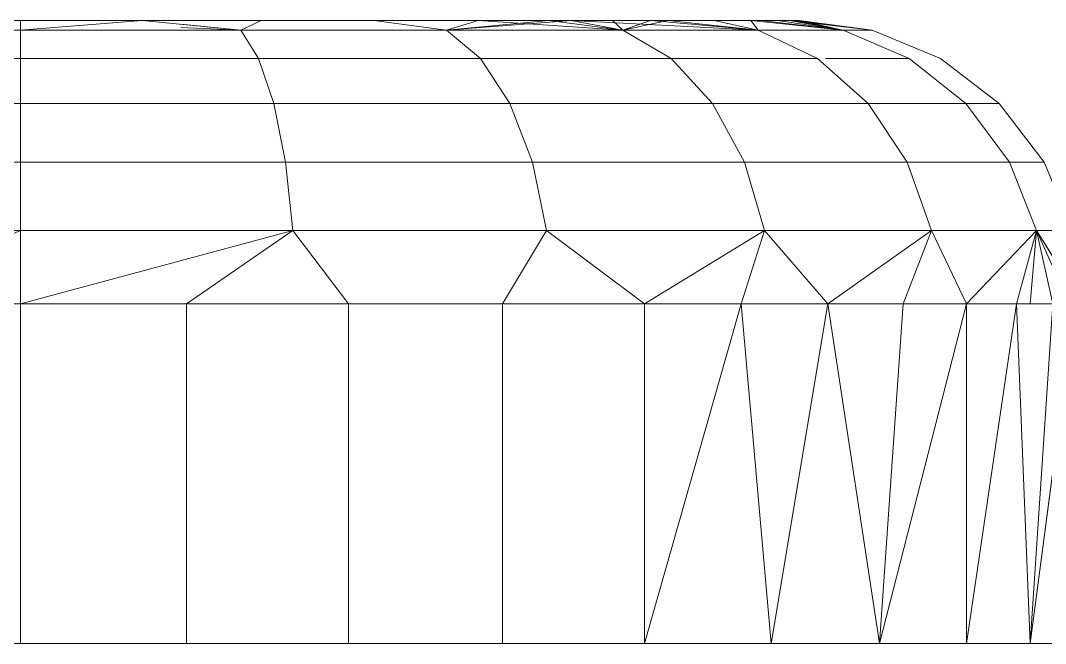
# Model space of a CAD drawing. Header units: centimetres. Extents: x -13467 to 3766, y -437 to 1921.
# Drawn here: x -8036.374 to -8032.754, y 94.029 to 96.229 of the extents above; entities that cross this region are included whole.
import ezdxf

# ---------------------------------------------------------------- set-up
doc = ezdxf.new("R2010")
doc.units = ezdxf.units.CM
doc.layers.add('M-EQPM', color=7, linetype='Continuous', lineweight=9)

# ---------------------------------------------------------------- blocks, each defined once
blk = doc.blocks.new('EQ-02-004 - EQ-02-004_dwg_Agrupar_788-V48-Sección 1-1')
at = {"layer": 'M-EQPM', "color": 136, "true_color": 0x007f7f}
for p, q in [((-8035.8086, 96.2294), (-8035.5246, 96.2294)), ((-8035.5246, 96.2294), (-8035.8086, 96.2294)), ((-8035.7705, 96.2294), (-8035.8086, 96.2294)), ((-8035.7705, 96.2294), (-8035.8086, 96.2294)), ((-8035.5246, 96.2294), (-8035.8086, 96.2294)), ((-8035.8086, 96.2294), (-8035.7705, 96.2294)), ((-8035.5957, 96.1953), (-8035.8086, 96.2161)), ((-8035.5957, 96.1953), (-8035.8086, 96.2161)), ((-8035.8086, 96.2161), (-8035.5957, 96.1953)), ((-8035.5957, 96.1953), (-8035.8086, 96.2161)), ((-8035.5957, 96.1953), (-8035.8086, 96.2046)), ((-8035.7472, 96.2294), (-8035.7705, 96.2294)), ((-8035.7472, 96.2294), (-8035.7705, 96.2294)), ((-8035.7394, 96.2294), (-8035.7472, 96.2294)), ((-8035.7394, 96.2294), (-8035.7472, 96.2294)), ((-8035.5957, 96.1953), (-8035.5246, 96.2294)), ((-8035.5957, 96.1953), (-8035.5246, 96.2294)), ((-8035.5246, 96.2294), (-8035.1259, 96.2294)), ((-8035.1259, 96.2294), (-8035.5246, 96.2294)), ((-8035.1259, 96.2294), (-8034.758, 96.2294)), ((-8034.758, 96.2294), (-8035.1259, 96.2294)), ((-8034.87, 96.1953), (-8035.1259, 96.2294)), ((-8034.87, 96.1953), (-8035.1259, 96.2294)), ((-8034.87, 96.1953), (-8034.758, 96.2294)), ((-8034.87, 96.1953), (-8034.4299, 96.2294)), ((-8034.87, 96.1953), (-8034.758, 96.2294)), ((-8034.87, 96.1953), (-8034.758, 96.2294)), ((-8034.758, 96.2294), (-8034.4299, 96.2294)), ((-8034.4299, 96.2294), (-8034.758, 96.2294)), ((-8034.2469, 96.1953), (-8034.758, 96.2294)), ((-8034.4299, 96.2294), (-8034.1496, 96.2294)), ((-8034.1496, 96.2294), (-8034.4299, 96.2294)), ((-8034.2469, 96.1953), (-8034.4299, 96.2294)), ((-8033.7687, 96.1953), (-8034.4299, 96.2294)), ((-8034.2469, 96.1953), (-8034.4299, 96.2294)), ((-8034.2469, 96.1953), (-8034.1496, 96.2294)), ((-8034.1496, 96.2294), (-8033.9241, 96.2294)), ((-8033.9241, 96.2294), (-8034.1496, 96.2294)), ((-8033.7687, 96.1953), (-8034.1496, 96.2294)), ((-8033.7687, 96.1953), (-8034.1496, 96.2294)), ((-8033.9241, 96.2294), (-8033.759, 96.2294)), ((-8033.759, 96.2294), (-8033.9241, 96.2294)), ((-8033.7687, 96.1953), (-8033.9241, 96.2294)), ((-8033.7687, 96.1953), (-8033.9241, 96.2294)), ((-8033.759, 96.2294), (-8033.6583, 96.2294)), ((-8033.6583, 96.2294), (-8033.759, 96.2294)), ((-8033.4681, 96.1953), (-8033.759, 96.2294)), ((-8033.4681, 96.1953), (-8033.759, 96.2294)), ((-8033.6583, 96.2294), (-8033.6244, 96.2294)), ((-8033.6244, 96.2294), (-8033.6583, 96.2294)), ((-8033.4681, 96.1953), (-8033.6583, 96.2294)), ((-8033.3656, 96.1953), (-8033.6583, 96.2294)), ((-8033.4681, 96.1953), (-8033.6583, 96.2294)), ((-8033.3656, 96.1953), (-8033.6244, 96.2294)), ((-8033.4681, 96.1953), (-8033.6244, 96.2294)), ((-8034.2469, 96.1953), (-8033.7687, 96.1953)), ((-8033.7687, 96.1953), (-8034.2469, 96.1953)), ((-8033.5598, 96.0954), (-8033.7687, 96.1953)), ((-8033.5598, 96.0954), (-8033.7687, 96.1953)), ((-8033.7687, 96.1953), (-8033.4681, 96.1953)), ((-8033.4681, 96.1953), (-8033.7687, 96.1953)), ((-8033.2351, 96.0954), (-8033.4681, 96.1953)), ((-8033.2351, 96.0954), (-8033.4681, 96.1953)), ((-8033.4681, 96.1953), (-8033.3656, 96.1953)), ((-8033.3656, 96.1953), (-8033.4681, 96.1953)), ((-8033.1244, 96.0954), (-8033.3656, 96.1953)), ((-8033.5315, 96.0954), (-8033.2351, 96.0954)), ((-8033.2351, 96.0954), (-8033.5315, 96.0954)), ((-8033.5315, 96.0954), (-8033.2351, 96.0954)), ((-8033.5315, 96.0954), (-8033.2351, 96.0954)), ((-8032.9173, 95.9365), (-8033.1244, 96.0954)), ((-8033.0351, 95.9365), (-8032.9173, 95.9365)), ((-8032.9173, 95.9365), (-8033.0351, 95.9365)), ((-8032.7584, 95.7294), (-8032.9173, 95.9365)), ((-8032.8816, 95.7294), (-8032.7584, 95.7294)), ((-8032.7584, 95.7294), (-8032.8816, 95.7294)), ((-8032.8816, 95.7294), (-8032.7584, 95.7294)), ((-8032.7584, 95.7294), (-8032.8816, 95.7294))]:
    blk.add_line(p, q, dxfattribs=at)
at = {"layer": 'M-EQPM', "color": 136, "true_color": 0x007f7f, "flags": 128}
for points in [[(-8035.8086, 96.2294), (-8035.5246, 96.2294), (-8035.5957, 96.1953), (-8035.8086, 96.2161)], [(-8035.8086, 96.2294), (-8035.5246, 96.2294), (-8035.5957, 96.1953)], [(-8035.8086, 96.2294), (-8035.5246, 96.2294), (-8035.5957, 96.1953), (-8035.8086, 96.2161)], [(-8035.8086, 96.2294), (-8035.7705, 96.2294), (-8035.7472, 96.2294), (-8035.7394, 96.2294), (-8035.7472, 96.2294), (-8035.7705, 96.2294), (-8035.8086, 96.2294)], [(-8035.7394, 96.2294), (-8035.7472, 96.2294), (-8035.7705, 96.2294), (-8035.8086, 96.2294)], [(-8035.7394, 96.2294), (-8035.7472, 96.2294), (-8035.7705, 96.2294)], [(-8035.5957, 96.1953), (-8035.5246, 96.2294), (-8035.1259, 96.2294), (-8035.5246, 96.2294)], [(-8034.87, 96.1953), (-8035.1259, 96.2294), (-8035.5246, 96.2294), (-8035.1259, 96.2294), (-8034.758, 96.2294), (-8034.87, 96.1953)], [(-8034.4299, 96.2294), (-8034.758, 96.2294), (-8035.1259, 96.2294), (-8034.87, 96.1953)], [(-8034.2468, 96.1953), (-8034.758, 96.2294), (-8034.2468, 96.1953), (-8034.4299, 96.2294), (-8034.758, 96.2294), (-8035.1259, 96.2294), (-8034.87, 96.1953)], [(-8034.758, 96.2294), (-8035.1259, 96.2294), (-8034.87, 96.1953)], [(-8033.5598, 96.0954), (-8033.7687, 96.1953), (-8034.2468, 96.1953), (-8034.4299, 96.2294), (-8034.87, 96.1953), (-8034.4299, 96.2294), (-8034.758, 96.2294), (-8034.4299, 96.2294)], [(-8034.2468, 96.1953), (-8034.4299, 96.2294), (-8033.7687, 96.1953), (-8034.4299, 96.2294), (-8034.1496, 96.2294), (-8034.4299, 96.2294)], [(-8034.1496, 96.2294), (-8034.4299, 96.2294), (-8034.2468, 96.1953), (-8034.1496, 96.2294), (-8034.2468, 96.1953)], [(-8033.2351, 96.0954), (-8033.4681, 96.1953), (-8033.7687, 96.1953), (-8034.1496, 96.2294), (-8033.7687, 96.1953), (-8033.9241, 96.2294), (-8034.1496, 96.2294), (-8034.4299, 96.2294)], [(-8034.2468, 96.1953), (-8033.7687, 96.1953), (-8033.9241, 96.2294), (-8033.759, 96.2294), (-8033.9241, 96.2294)], [(-8033.9241, 96.2294), (-8034.1496, 96.2294), (-8033.7687, 96.1953), (-8034.2468, 96.1953)], [(-8034.1496, 96.2294), (-8033.9241, 96.2294), (-8033.7687, 96.1953), (-8033.4681, 96.1953), (-8033.2351, 96.0954)], [(-8033.6583, 96.2294), (-8033.759, 96.2294), (-8033.4681, 96.1953), (-8033.7687, 96.1953), (-8033.5598, 96.0954)], [(-8033.5315, 96.0954), (-8033.2351, 96.0954), (-8033.4681, 96.1953), (-8033.3656, 96.1953), (-8033.6583, 96.2294), (-8033.4681, 96.1953), (-8033.7687, 96.1953), (-8033.5598, 96.0954)], [(-8033.5315, 96.0954), (-8033.2351, 96.0954), (-8033.4681, 96.1953), (-8033.3656, 96.1953), (-8033.4681, 96.1953), (-8033.6583, 96.2294), (-8033.6244, 96.2294), (-8033.6583, 96.2294), (-8033.6244, 96.2294), (-8033.3656, 96.1953), (-8033.6583, 96.2294)], [(-8034.2468, 96.1953), (-8033.7687, 96.1953), (-8033.5598, 96.0954)], [(-8033.0351, 95.9365), (-8032.9173, 95.9365), (-8033.1244, 96.0954)], [(-8033.1244, 96.0954), (-8032.9173, 95.9365), (-8033.0351, 95.9365)], [(-8033.0351, 95.9365), (-8032.9173, 95.9365), (-8032.7584, 95.7294), (-8032.8816, 95.7294)], [(-8033.0351, 95.9365), (-8032.9173, 95.9365), (-8032.7584, 95.7294), (-8032.8816, 95.7294)]]:
    blk.add_lwpolyline(points, dxfattribs=at)
for points in [[(-8035.8086, 96.2046), (-8035.5957, 96.1953)], [(-8034.87, 96.1953), (-8034.758, 96.2294)], [(-8034.1496, 96.2294), (-8033.9241, 96.2294), (-8033.7687, 96.1953)], [(-8033.1244, 96.0954), (-8033.3656, 96.1953), (-8033.4681, 96.1953), (-8033.759, 96.2294), (-8033.9241, 96.2294), (-8033.759, 96.2294), (-8033.6583, 96.2294), (-8033.4681, 96.1953), (-8033.759, 96.2294), (-8033.6583, 96.2294), (-8033.6244, 96.2294), (-8033.4681, 96.1953), (-8033.6244, 96.2294), (-8033.3656, 96.1953)], [(-8033.6583, 96.2294), (-8033.4681, 96.1953), (-8033.759, 96.2294)]]:
    blk.add_lwpolyline(points, close=True, dxfattribs=at)
blk = doc.blocks.new('EQ-02-004 - EQ-02-004_dwg_Agrupar_896-V51-Sección 1-1')
at = {"layer": 'M-EQPM', "color": 136, "true_color": 0x007f7f}
for p, q in [((-8037.1531, 96.1953), (-8036.3744, 96.2294)), ((-8036.8046, 96.2294), (-8036.3744, 96.2294)), ((-8036.3744, 96.2294), (-8036.4737, 96.2294)), ((-8036.3744, 96.2294), (-8035.9442, 96.2294)), ((-8036.2751, 96.2294), (-8036.3744, 96.2294)), ((-8036.3744, 96.1953), (-8036.3744, 96.2294)), ((-8036.3744, 96.1953), (-8035.9442, 96.2294)), ((-8036.1782, 96.2294), (-8036.2751, 96.2294)), ((-8036.0861, 96.2294), (-8036.1782, 96.2294)), ((-8036.0012, 96.2294), (-8036.0861, 96.2294)), ((-8035.9254, 96.2294), (-8036.0012, 96.2294)), ((-8035.9442, 96.2294), (-8035.5246, 96.2294)), ((-8035.5957, 96.1953), (-8035.9442, 96.2294)), ((-8035.8607, 96.2294), (-8035.9254, 96.2294)), ((-8035.8086, 96.2294), (-8035.8607, 96.2294)), ((-8035.5246, 96.2294), (-8035.8086, 96.2294)), ((-8035.7705, 96.2294), (-8035.8086, 96.2294)), ((-8035.7705, 96.2294), (-8035.8086, 96.2294)), ((-8035.5957, 96.1953), (-8035.8086, 96.2161)), ((-8035.8086, 96.2161), (-8035.5957, 96.1953)), ((-8035.5957, 96.1953), (-8035.8086, 96.2046)), ((-8035.7472, 96.2294), (-8035.7705, 96.2294)), ((-8035.7472, 96.2294), (-8035.7705, 96.2294)), ((-8035.7394, 96.2294), (-8035.7472, 96.2294)), ((-8035.7394, 96.2294), (-8035.7472, 96.2294)), ((-8035.5957, 96.1953), (-8035.5246, 96.2294)), ((-8035.5957, 96.1953), (-8035.5246, 96.2294)), ((-8035.1259, 96.2294), (-8035.5246, 96.2294)), ((-8035.5246, 96.2294), (-8035.1259, 96.2294)), ((-8034.758, 96.2294), (-8035.1259, 96.2294)), ((-8035.1259, 96.2294), (-8034.758, 96.2294)), ((-8034.87, 96.1953), (-8035.1259, 96.2294)), ((-8034.87, 96.1953), (-8035.1259, 96.2294)), ((-8034.87, 96.1953), (-8034.758, 96.2294)), ((-8034.87, 96.1953), (-8034.758, 96.2294)), ((-8034.87, 96.1953), (-8034.5077, 96.2294)), ((-8034.87, 96.1953), (-8034.758, 96.2294)), ((-8034.4299, 96.2294), (-8034.758, 96.2294)), ((-8034.758, 96.2294), (-8034.5077, 96.2294)), ((-8034.2469, 96.1953), (-8034.758, 96.2294)), ((-8034.5077, 96.2294), (-8034.2833, 96.2294)), ((-8034.5077, 96.2294), (-8034.0879, 96.2294)), ((-8034.2469, 96.1953), (-8034.5077, 96.2294)), ((-8034.1496, 96.2294), (-8034.4299, 96.2294)), ((-8033.7687, 96.1953), (-8034.4299, 96.2294)), ((-8034.2469, 96.1953), (-8034.4299, 96.2294)), ((-8034.2833, 96.2294), (-8034.0879, 96.2294)), ((-8034.2469, 96.1953), (-8034.2833, 96.2294)), ((-8034.2469, 96.1953), (-8034.0879, 96.2294)), ((-8033.9241, 96.2294), (-8034.1496, 96.2294)), ((-8033.7687, 96.1953), (-8034.1496, 96.2294)), ((-8034.0879, 96.2294), (-8033.9241, 96.2294)), ((-8033.7687, 96.1953), (-8034.0879, 96.2294)), ((-8033.759, 96.2294), (-8033.9241, 96.2294)), ((-8033.9241, 96.2294), (-8033.7944, 96.2294)), ((-8033.7687, 96.1953), (-8033.9241, 96.2294)), ((-8033.7687, 96.1953), (-8033.9241, 96.2294)), ((-8033.7944, 96.2294), (-8033.7004, 96.2294)), ((-8033.7944, 96.2294), (-8033.6435, 96.2294)), ((-8033.7687, 96.1953), (-8033.7944, 96.2294)), ((-8033.4681, 96.1953), (-8033.7944, 96.2294)), ((-8033.6583, 96.2294), (-8033.759, 96.2294)), ((-8033.4681, 96.1953), (-8033.759, 96.2294)), ((-8033.7004, 96.2294), (-8033.6435, 96.2294)), ((-8033.4681, 96.1953), (-8033.7004, 96.2294)), ((-8033.6583, 96.2294), (-8033.6244, 96.2294)), ((-8033.3656, 96.1953), (-8033.6583, 96.2294)), ((-8033.4681, 96.1953), (-8033.6583, 96.2294)), ((-8033.6244, 96.2294), (-8033.6435, 96.2294)), ((-8033.3656, 96.1953), (-8033.6435, 96.2294)), ((-8033.4681, 96.1953), (-8033.6435, 96.2294)), ((-8033.3656, 96.1953), (-8033.6244, 96.2294)), ((-8037.1531, 96.1953), (-8036.3744, 96.1953)), ((-8036.3744, 96.0954), (-8036.3744, 96.1953)), ((-8036.3744, 96.1953), (-8035.5957, 96.1953)), ((-8035.5332, 96.0954), (-8035.5957, 96.1953)), ((-8035.5957, 96.1953), (-8034.87, 96.1953)), ((-8034.87, 96.1953), (-8035.5957, 96.1953)), ((-8035.5957, 96.1953), (-8034.87, 96.1953)), ((-8034.7494, 96.0954), (-8034.87, 96.1953)), ((-8034.87, 96.1953), (-8034.2469, 96.1953)), ((-8034.87, 96.1953), (-8034.7494, 96.0954)), ((-8034.87, 96.1953), (-8034.7494, 96.0954)), ((-8034.0763, 96.0954), (-8034.2469, 96.1953)), ((-8033.7687, 96.1953), (-8034.2469, 96.1953)), ((-8034.2469, 96.1953), (-8033.7687, 96.1953)), ((-8033.5598, 96.0954), (-8033.7687, 96.1953)), ((-8033.5598, 96.0954), (-8033.7687, 96.1953)), ((-8033.4681, 96.1953), (-8033.7687, 96.1953)), ((-8033.7687, 96.1953), (-8033.4681, 96.1953)), ((-8033.2351, 96.0954), (-8033.4681, 96.1953)), ((-8033.2351, 96.0954), (-8033.4681, 96.1953)), ((-8033.3656, 96.1953), (-8033.4681, 96.1953)), ((-8033.3656, 96.1953), (-8033.4681, 96.1953)), ((-8033.1244, 96.0954), (-8033.3656, 96.1953)), ((-8037.2156, 96.0954), (-8036.3744, 96.0954)), ((-8036.3744, 95.9365), (-8036.3744, 96.0954)), ((-8036.3744, 96.0954), (-8035.5332, 96.0954)), ((-8035.4796, 95.9365), (-8035.5332, 96.0954)), ((-8035.5332, 96.0954), (-8034.7494, 96.0954)), ((-8034.7494, 96.0954), (-8035.5332, 96.0954)), ((-8035.5332, 96.0954), (-8034.7494, 96.0954)), ((-8034.6459, 95.9365), (-8034.7494, 96.0954)), ((-8034.7494, 96.0954), (-8034.0763, 96.0954)), ((-8034.7494, 96.0954), (-8034.0763, 96.0954)), ((-8034.7494, 96.0954), (-8034.6459, 95.9365)), ((-8034.0763, 96.0954), (-8034.7494, 96.0954)), ((-8034.7494, 96.0954), (-8034.6459, 95.9365)), ((-8033.9299, 95.9365), (-8034.0763, 96.0954)), ((-8034.0763, 96.0954), (-8033.5598, 96.0954)), ((-8033.5598, 96.0954), (-8034.0763, 96.0954)), ((-8034.0763, 96.0954), (-8033.9299, 95.9365)), ((-8033.9299, 95.9365), (-8034.0763, 96.0954)), ((-8033.3805, 95.9365), (-8033.5598, 96.0954)), ((-8033.2351, 96.0954), (-8033.5315, 96.0954)), ((-8033.5315, 96.0954), (-8033.2351, 96.0954)), ((-8033.2351, 96.0954), (-8033.5315, 96.0954)), ((-8033.0351, 95.9365), (-8033.2351, 96.0954)), ((-8032.9173, 95.9365), (-8033.1244, 96.0954)), ((-8037.2692, 95.9365), (-8036.3744, 95.9365)), ((-8036.3744, 95.7294), (-8036.3744, 95.9365)), ((-8036.3744, 95.9365), (-8035.4796, 95.9365)), ((-8035.4385, 95.7294), (-8035.4796, 95.9365)), ((-8035.4796, 95.9365), (-8034.6459, 95.9365)), ((-8034.6459, 95.9365), (-8035.4796, 95.9365)), ((-8034.6459, 95.9365), (-8035.4796, 95.9365)), ((-8034.5664, 95.7294), (-8034.6459, 95.9365)), ((-8034.6459, 95.9365), (-8033.9299, 95.9365)), ((-8034.5664, 95.7294), (-8034.6459, 95.9365)), ((-8034.5664, 95.7294), (-8034.6459, 95.9365)), ((-8033.8175, 95.7294), (-8033.9299, 95.9365)), ((-8033.9299, 95.9365), (-8033.3805, 95.9365)), ((-8033.2428, 95.7294), (-8033.3805, 95.9365)), ((-8033.3805, 95.9365), (-8033.0351, 95.9365)), ((-8032.8816, 95.7294), (-8033.0351, 95.9365)), ((-8033.0351, 95.9365), (-8032.9173, 95.9365)), ((-8032.9173, 95.9365), (-8033.0351, 95.9365)), ((-8032.7584, 95.7294), (-8032.9173, 95.9365)), ((-8037.3103, 95.7294), (-8036.3744, 95.7294)), ((-8036.3744, 95.7294), (-8036.3744, 95.4882)), ((-8036.3744, 95.7294), (-8035.4385, 95.7294)), ((-8035.4385, 95.7294), (-8036.3744, 95.7294)), ((-8035.4385, 95.7294), (-8035.4127, 95.4882)), ((-8035.4385, 95.7294), (-8034.5664, 95.7294)), ((-8035.4385, 95.7294), (-8035.4127, 95.4882)), ((-8035.4385, 95.7294), (-8034.5664, 95.7294)), ((-8034.5664, 95.7294), (-8034.5164, 95.4882)), ((-8034.5664, 95.7294), (-8033.8175, 95.7294)), ((-8034.5164, 95.4882), (-8034.5664, 95.7294)), ((-8033.8175, 95.7294), (-8033.7468, 95.4882)), ((-8033.8175, 95.7294), (-8033.2428, 95.7294)), ((-8033.8175, 95.7294), (-8033.2428, 95.7294)), ((-8033.8175, 95.7294), (-8033.2428, 95.7294)), ((-8033.1563, 95.4882), (-8033.2428, 95.7294)), ((-8033.2428, 95.7294), (-8032.8816, 95.7294)), ((-8032.8816, 95.7294), (-8032.7584, 95.7294)), ((-8032.7584, 95.7294), (-8032.8816, 95.7294)), ((-8032.7851, 95.4882), (-8032.8816, 95.7294)), ((-8032.6585, 95.4882), (-8032.7584, 95.7294)), ((-8037.3362, 95.4882), (-8036.3744, 95.4882)), ((-8036.3744, 95.4882), (-8036.961, 95.2294)), ((-8036.3744, 95.4882), (-8036.3744, 95.2294)), ((-8036.3744, 95.4882), (-8035.4127, 95.4882)), ((-8036.3744, 95.2294), (-8035.4127, 95.4882)), ((-8035.4127, 95.4882), (-8035.7878, 95.2294)), ((-8035.4127, 95.4882), (-8035.7878, 95.2294)), ((-8035.4127, 95.4882), (-8035.2156, 95.2294)), ((-8035.4127, 95.4882), (-8034.5164, 95.4882)), ((-8035.4127, 95.4882), (-8034.5164, 95.4882)), ((-8034.5164, 95.4882), (-8035.4127, 95.4882)), ((-8034.5164, 95.4882), (-8034.6719, 95.2294)), ((-8034.6719, 95.2294), (-8034.5164, 95.4882)), ((-8034.5164, 95.4882), (-8034.6719, 95.2294)), ((-8034.5164, 95.4882), (-8033.7468, 95.4882)), ((-8034.5164, 95.4882), (-8034.1702, 95.2294)), ((-8034.1702, 95.2294), (-8034.5164, 95.4882)), ((-8033.7468, 95.4882), (-8034.1702, 95.2294)), ((-8033.7468, 95.4882), (-8033.8289, 95.2294)), ((-8033.8289, 95.2294), (-8033.7469, 95.4882)), ((-8033.8289, 95.2294), (-8033.7469, 95.4882)), ((-8033.7468, 95.4882), (-8033.1563, 95.4882)), ((-8033.7468, 95.4882), (-8033.5229, 95.2294)), ((-8033.1563, 95.4882), (-8033.5229, 95.2294)), ((-8033.1563, 95.4882), (-8033.2564, 95.2294)), ((-8033.1563, 95.4882), (-8033.2564, 95.2294)), ((-8033.1563, 95.4882), (-8033.0331, 95.2294)), ((-8033.1563, 95.4882), (-8032.7851, 95.4882)), ((-8033.1563, 95.4882), (-8033.0331, 95.2294)), ((-8033.0331, 95.2294), (-8032.7851, 95.4882)), ((-8032.7851, 95.4882), (-8032.8562, 95.2294)), ((-8032.8079, 95.2294), (-8032.7851, 95.4882)), ((-8032.8079, 95.2294), (-8032.7851, 95.4882)), ((-8032.8079, 95.2294), (-8032.7851, 95.4882)), ((-8032.6738, 95.2367), (-8032.7851, 95.4882)), ((-8032.7851, 95.4882), (-8032.6244, 95.2294)), ((-8032.7851, 95.4882), (-8032.6585, 95.4882)), ((-8032.6585, 95.4882), (-8032.7851, 95.4882)), ((-8032.7851, 95.4882), (-8032.728, 95.2294)), ((-8032.7851, 95.4882), (-8032.6738, 95.2367)), ((-8032.6738, 95.2367), (-8032.7851, 95.4882)), ((-8032.7851, 95.4882), (-8032.6244, 95.2294)), ((-8036.961, 95.2294), (-8036.3744, 95.2294)), ((-8036.3744, 95.2294), (-8035.7878, 95.2294)), ((-8036.3744, 95.2294), (-8036.3744, 94.0294)), ((-8036.3744, 95.2294), (-8035.7878, 95.2294)), ((-8035.7878, 95.2294), (-8036.3744, 95.2294)), ((-8035.7878, 95.2294), (-8035.2156, 95.2294)), ((-8035.7878, 95.2294), (-8035.7878, 94.0294)), ((-8035.7878, 95.2294), (-8035.7878, 94.0294)), ((-8035.7878, 95.2294), (-8035.7878, 94.0294)), ((-8035.2156, 95.2294), (-8034.6719, 95.2294)), ((-8035.2156, 95.2294), (-8035.2156, 94.0294)), ((-8034.6719, 95.2294), (-8034.1702, 95.2294)), ((-8034.6719, 95.2294), (-8034.6719, 94.0294)), ((-8034.6719, 95.2294), (-8034.1702, 95.2294)), ((-8034.1702, 95.2294), (-8033.8289, 95.2294)), ((-8034.1702, 95.2294), (-8034.1702, 94.0294)), ((-8033.8289, 95.2294), (-8034.1702, 94.0294)), ((-8033.8289, 95.2294), (-8033.5229, 95.2294)), ((-8033.8289, 95.2294), (-8033.7228, 94.0294)), ((-8033.5229, 95.2294), (-8033.7228, 94.0294)), ((-8033.2564, 95.2294), (-8033.5229, 95.2294)), ((-8033.5229, 95.2294), (-8033.3406, 94.0294)), ((-8033.2564, 95.2294), (-8033.3406, 94.0294)), ((-8033.0331, 95.2294), (-8033.3406, 94.0294)), ((-8033.3406, 94.0294), (-8033.2564, 95.2294)), ((-8033.2564, 95.2294), (-8033.0331, 95.2294)), ((-8033.2564, 95.2294), (-8033.0331, 95.2294)), ((-8033.0331, 95.2294), (-8032.8562, 95.2294)), ((-8033.0331, 95.2294), (-8033.0331, 94.0294)), ((-8032.8562, 95.2294), (-8033.0331, 94.0294)), ((-8032.8562, 95.2294), (-8032.728, 95.2294)), ((-8032.8562, 95.2294), (-8032.8079, 94.0294)), ((-8032.728, 95.2294), (-8032.8562, 95.2294)), ((-8032.728, 95.2294), (-8032.8079, 94.0294)), ((-8032.6504, 95.2294), (-8032.8079, 94.0294)), ((-8036.961, 94.0294), (-8036.3744, 94.0294)), ((-8036.3744, 94.0294), (-8035.7878, 94.0294)), ((-8035.2156, 94.0294), (-8035.7878, 94.0294)), ((-8035.7878, 94.0294), (-8035.2156, 94.0294)), ((-8034.6719, 94.0294), (-8035.2156, 94.0294)), ((-8034.1702, 94.0294), (-8034.6719, 94.0294)), ((-8033.7228, 94.0294), (-8034.1702, 94.0294)), ((-8033.3406, 94.0294), (-8033.7228, 94.0294)), ((-8033.0331, 94.0294), (-8033.3406, 94.0294)), ((-8032.8079, 94.0294), (-8033.0331, 94.0294)), ((-8032.6706, 94.0294), (-8032.8079, 94.0294)), ((-8032.6706, 94.0294), (-8032.8079, 94.0294))]:
    blk.add_line(p, q, dxfattribs=at)
at = {"layer": 'M-EQPM', "color": 136, "true_color": 0x007f7f, "flags": 128}
for points in [[(-8037.1531, 96.1953), (-8037.2242, 96.2294), (-8036.8046, 96.2294), (-8036.3744, 96.2294), (-8035.9442, 96.2294), (-8035.5246, 96.2294), (-8035.5957, 96.1953), (-8035.9442, 96.2294), (-8036.3744, 96.2294), (-8036.3744, 96.1953)], [(-8036.3744, 96.2294), (-8036.2751, 96.2294), (-8036.1782, 96.2294), (-8036.0861, 96.2294), (-8036.0012, 96.2294), (-8035.9254, 96.2294), (-8035.8607, 96.2294), (-8035.8086, 96.2294), (-8035.7705, 96.2294), (-8035.7472, 96.2294), (-8035.7394, 96.2294), (-8035.7472, 96.2294), (-8035.7705, 96.2294), (-8035.8086, 96.2294)], [(-8036.0861, 96.2294), (-8036.1782, 96.2294), (-8036.2751, 96.2294), (-8036.3744, 96.2294)], [(-8036.0861, 96.2294), (-8036.0012, 96.2294), (-8035.9254, 96.2294)], [(-8035.7705, 96.2294), (-8035.8086, 96.2294), (-8035.8607, 96.2294), (-8035.9254, 96.2294)], [(-8035.1259, 96.2294), (-8035.5246, 96.2294), (-8035.8086, 96.2294)], [(-8035.8086, 96.2161), (-8035.5957, 96.1953), (-8035.5246, 96.2294), (-8035.8086, 96.2294)], [(-8035.8086, 96.2294), (-8035.7705, 96.2294), (-8035.7472, 96.2294), (-8035.7394, 96.2294)], [(-8035.7705, 96.2294), (-8035.7472, 96.2294), (-8035.7394, 96.2294)], [(-8035.5957, 96.1953), (-8035.5246, 96.2294), (-8035.1259, 96.2294)], [(-8034.0763, 96.0954), (-8034.2468, 96.1953), (-8034.87, 96.1953), (-8034.758, 96.2294), (-8035.1259, 96.2294), (-8035.5246, 96.2294), (-8035.1259, 96.2294), (-8034.87, 96.1953)], [(-8034.87, 96.1953), (-8034.758, 96.2294), (-8035.1259, 96.2294), (-8034.87, 96.1953)], [(-8034.2468, 96.1953), (-8033.7687, 96.1953), (-8033.9241, 96.2294), (-8033.759, 96.2294), (-8033.9241, 96.2294), (-8034.1496, 96.2294), (-8033.7687, 96.1953), (-8033.9241, 96.2294), (-8034.1496, 96.2294), (-8034.4299, 96.2294), (-8034.758, 96.2294), (-8035.1259, 96.2294), (-8034.87, 96.1953)], [(-8034.758, 96.2294), (-8035.1259, 96.2294), (-8034.87, 96.1953)], [(-8034.5077, 96.2294), (-8034.758, 96.2294), (-8034.5077, 96.2294), (-8034.87, 96.1953), (-8034.5077, 96.2294), (-8034.2468, 96.1953), (-8033.7687, 96.1953), (-8033.5598, 96.0954), (-8033.3805, 95.9365)], [(-8034.87, 96.1953), (-8034.758, 96.2294), (-8034.4299, 96.2294), (-8034.2468, 96.1953), (-8034.758, 96.2294), (-8034.2468, 96.1953)], [(-8034.2833, 96.2294), (-8034.5077, 96.2294), (-8034.2468, 96.1953), (-8034.2833, 96.2294), (-8034.0879, 96.2294), (-8034.2468, 96.1953), (-8034.0879, 96.2294), (-8033.7687, 96.1953), (-8033.4681, 96.1953), (-8033.2351, 96.0954)], [(-8034.2468, 96.1953), (-8034.4299, 96.2294), (-8033.7687, 96.1953), (-8034.4299, 96.2294), (-8034.1496, 96.2294)], [(-8033.5598, 96.0954), (-8033.7687, 96.1953), (-8034.2468, 96.1953), (-8034.2833, 96.2294)], [(-8034.1496, 96.2294), (-8033.7687, 96.1953), (-8034.2468, 96.1953)], [(-8034.0879, 96.2294), (-8033.7687, 96.1953), (-8033.9241, 96.2294), (-8034.0879, 96.2294), (-8033.9241, 96.2294), (-8033.7944, 96.2294), (-8033.9241, 96.2294), (-8033.7687, 96.1953), (-8033.7944, 96.2294), (-8033.7687, 96.1953), (-8033.4681, 96.1953), (-8033.2351, 96.0954)], [(-8033.2351, 96.0954), (-8033.4681, 96.1953), (-8033.3656, 96.1953), (-8033.1244, 96.0954), (-8033.3656, 96.1953), (-8033.4681, 96.1953), (-8033.7944, 96.2294)], [(-8033.6435, 96.2294), (-8033.3656, 96.1953), (-8033.6244, 96.2294), (-8033.6435, 96.2294), (-8033.6244, 96.2294), (-8033.6583, 96.2294), (-8033.759, 96.2294), (-8033.4681, 96.1953), (-8033.6583, 96.2294), (-8033.6244, 96.2294), (-8033.3656, 96.1953), (-8033.6583, 96.2294), (-8033.3656, 96.1953), (-8033.4681, 96.1953)], [(-8033.4681, 96.1953), (-8033.6435, 96.2294), (-8033.4681, 96.1953), (-8033.7004, 96.2294), (-8033.6435, 96.2294), (-8033.3656, 96.1953), (-8033.4681, 96.1953), (-8033.2351, 96.0954), (-8033.5315, 96.0954)], [(-8035.5332, 96.0954), (-8035.5957, 96.1953), (-8036.3744, 96.1953)], [(-8036.3744, 96.1953), (-8035.5957, 96.1953), (-8035.5332, 96.0954)], [(-8034.0763, 96.0954), (-8034.2468, 96.1953), (-8034.87, 96.1953)], [(-8035.4796, 95.9365), (-8035.5332, 96.0954), (-8036.3744, 96.0954)], [(-8035.4796, 95.9365), (-8035.5332, 96.0954), (-8036.3744, 96.0954)], [(-8033.3805, 95.9365), (-8033.5598, 96.0954), (-8034.0763, 96.0954)], [(-8033.0351, 95.9365), (-8033.2351, 96.0954), (-8033.5315, 96.0954)], [(-8033.0351, 95.9365), (-8033.2351, 96.0954), (-8033.5315, 96.0954)], [(-8036.3744, 95.9365), (-8035.4796, 95.9365), (-8035.4385, 95.7294)], [(-8036.3744, 95.9365), (-8035.4796, 95.9365), (-8035.4385, 95.7294)], [(-8034.6459, 95.9365), (-8033.9299, 95.9365), (-8033.8175, 95.7294)], [(-8034.6459, 95.9365), (-8033.9299, 95.9365), (-8033.8175, 95.7294)], [(-8033.9299, 95.9365), (-8033.3805, 95.9365), (-8033.2428, 95.7294)], [(-8033.2428, 95.7294), (-8033.3805, 95.9365), (-8033.9299, 95.9365)], [(-8033.3805, 95.9365), (-8033.0351, 95.9365), (-8032.8816, 95.7294), (-8032.7584, 95.7294), (-8032.8816, 95.7294)], [(-8032.8816, 95.7294), (-8032.7584, 95.7294), (-8032.6585, 95.4882), (-8032.7584, 95.7294), (-8032.8816, 95.7294), (-8033.0351, 95.9365), (-8033.3805, 95.9365)], [(-8033.0351, 95.9365), (-8032.9173, 95.9365), (-8032.7584, 95.7294), (-8032.9173, 95.9365), (-8033.0351, 95.9365)], [(-8033.0351, 95.9365), (-8032.9173, 95.9365), (-8033.0351, 95.9365)], [(-8036.3744, 95.7294), (-8035.4385, 95.7294), (-8035.4127, 95.4882), (-8036.3744, 95.4882)], [(-8034.5164, 95.4882), (-8034.5664, 95.7294), (-8035.4385, 95.7294)], [(-8034.5664, 95.7294), (-8033.8175, 95.7294), (-8033.7468, 95.4882), (-8034.5164, 95.4882)], [(-8033.7468, 95.4882), (-8033.8175, 95.7294), (-8034.5664, 95.7294)], [(-8033.2428, 95.7294), (-8033.1563, 95.4882), (-8033.7468, 95.4882)], [(-8033.2428, 95.7294), (-8032.8816, 95.7294), (-8032.7851, 95.4882), (-8032.6585, 95.4882), (-8032.7851, 95.4882)], [(-8036.3744, 95.4882), (-8035.4127, 95.4882), (-8035.7878, 95.2294)], [(-8035.7878, 95.2294), (-8035.2156, 95.2294), (-8035.4126, 95.4882)], [(-8035.4126, 95.4882), (-8035.2156, 95.2294), (-8034.6719, 95.2294)], [(-8033.7468, 95.4882), (-8034.1702, 95.2294), (-8033.7468, 95.4882), (-8034.5164, 95.4882), (-8034.1702, 95.2294)], [(-8033.7468, 95.4882), (-8033.5229, 95.2294), (-8033.8289, 95.2294), (-8033.7228, 94.0294), (-8033.5229, 95.2294), (-8033.7228, 94.0294), (-8033.3406, 94.0294)], [(-8033.2564, 95.2294), (-8033.5229, 95.2294), (-8033.1563, 95.4882), (-8033.5229, 95.2294), (-8033.7468, 95.4882)], [(-8033.7468, 95.4882), (-8033.1563, 95.4882), (-8033.2564, 95.2294)], [(-8033.2564, 95.2294), (-8033.0331, 95.2294), (-8033.1563, 95.4882)], [(-8032.8562, 95.2294), (-8032.7851, 95.4882), (-8033.1563, 95.4882)], [(-8032.8562, 95.2294), (-8032.7851, 95.4882), (-8032.728, 95.2294)], [(-8032.8079, 94.0294), (-8032.6504, 95.2294), (-8032.8079, 94.0294), (-8032.728, 95.2294), (-8032.6504, 95.2294), (-8032.6244, 95.2294), (-8032.6585, 95.4882), (-8032.6504, 95.2294), (-8032.6706, 94.0294)], [(-8032.728, 95.2294), (-8032.7851, 95.4882), (-8032.6585, 95.4882), (-8032.6504, 95.2294), (-8032.6244, 95.2294), (-8032.6706, 94.0294), (-8032.6244, 95.2294), (-8032.6244, 94.0294), (-8032.6706, 94.0294), (-8032.6244, 94.0294)], [(-8032.7851, 95.4882), (-8032.6585, 95.4882), (-8032.6244, 95.2294), (-8032.7851, 95.4882)], [(-8035.2156, 94.0294), (-8035.2156, 95.2294), (-8035.7878, 95.2294)], [(-8035.7878, 94.0294), (-8035.2156, 94.0294), (-8034.6719, 94.0294), (-8034.6719, 95.2294), (-8035.2156, 95.2294), (-8035.2156, 94.0294), (-8034.6719, 94.0294), (-8034.1702, 94.0294)], [(-8034.1702, 95.2294), (-8034.6719, 95.2294), (-8034.6719, 94.0294), (-8034.1702, 94.0294)], [(-8034.1702, 94.0294), (-8034.1702, 95.2294), (-8033.8289, 95.2294)], [(-8034.1702, 94.0294), (-8033.7228, 94.0294), (-8033.8289, 95.2294), (-8034.1702, 94.0294), (-8033.8289, 95.2294), (-8034.1702, 95.2294)], [(-8034.1702, 95.2294), (-8034.1702, 94.0294), (-8033.7228, 94.0294), (-8033.3406, 94.0294)], [(-8033.0331, 95.2294), (-8033.3406, 94.0294), (-8033.0331, 95.2294), (-8033.0331, 94.0294), (-8033.3406, 94.0294), (-8033.5229, 95.2294), (-8033.8289, 95.2294)], [(-8033.3406, 94.0294), (-8033.5229, 95.2294), (-8033.2564, 95.2294)], [(-8033.2564, 95.2294), (-8033.3406, 94.0294), (-8033.0331, 94.0294), (-8032.8079, 94.0294)], [(-8033.0331, 95.2294), (-8032.8562, 95.2294), (-8033.0331, 95.2294), (-8033.0331, 94.0294), (-8032.8562, 95.2294), (-8033.0331, 94.0294), (-8032.8079, 94.0294), (-8032.8562, 95.2294), (-8032.728, 95.2294)], [(-8032.728, 95.2294), (-8032.8079, 94.0294), (-8032.8562, 95.2294)], [(-8032.8079, 94.0294), (-8032.6706, 94.0294), (-8032.6504, 95.2294), (-8032.728, 95.2294)]]:
    blk.add_lwpolyline(points, dxfattribs=at)
for points in [[(-8036.3744, 96.1953), (-8035.9442, 96.2294)], [(-8035.5957, 96.1953), (-8035.5246, 96.2294), (-8035.9442, 96.2294)], [(-8035.8086, 96.2046), (-8035.5957, 96.1953)], [(-8033.7944, 96.2294), (-8033.4681, 96.1953), (-8033.7004, 96.2294)], [(-8033.5598, 96.0954), (-8033.7687, 96.1953), (-8033.4681, 96.1953), (-8033.6583, 96.2294), (-8033.759, 96.2294), (-8033.4681, 96.1953), (-8033.7687, 96.1953)], [(-8033.1244, 96.0954), (-8032.9173, 95.9365)], [(-8033.2428, 95.7294), (-8033.1563, 95.4882), (-8032.7851, 95.4882), (-8032.8816, 95.7294)], [(-8036.3744, 95.2294), (-8035.4127, 95.4882)], [(-8033.0331, 95.2294), (-8032.7851, 95.4882)], [(-8036.3744, 94.0294), (-8035.7878, 94.0294)]]:
    blk.add_lwpolyline(points, close=True, dxfattribs=at)
blk = doc.blocks.new('EQ-02-004 - EQ-02-004_dwg_Agrupar_791-V52-Sección 1-1')
at = {"layer": 'M-EQPM', "color": 136, "true_color": 0x007f7f}
for p, q in [((-8035.8086, 96.2294), (-8035.5246, 96.2294)), ((-8035.5246, 96.2294), (-8035.8086, 96.2294)), ((-8035.7705, 96.2294), (-8035.8086, 96.2294)), ((-8035.7705, 96.2294), (-8035.8086, 96.2294)), ((-8035.5246, 96.2294), (-8035.8086, 96.2294)), ((-8035.8086, 96.2294), (-8035.7705, 96.2294)), ((-8035.5957, 96.1953), (-8035.8086, 96.2161)), ((-8035.5957, 96.1953), (-8035.8086, 96.2161)), ((-8035.8086, 96.2161), (-8035.5957, 96.1953)), ((-8035.5957, 96.1953), (-8035.8086, 96.2161)), ((-8035.5957, 96.1953), (-8035.8086, 96.2046)), ((-8035.7472, 96.2294), (-8035.7705, 96.2294)), ((-8035.7472, 96.2294), (-8035.7705, 96.2294)), ((-8035.7394, 96.2294), (-8035.7472, 96.2294)), ((-8035.7394, 96.2294), (-8035.7472, 96.2294)), ((-8035.5957, 96.1953), (-8035.5246, 96.2294)), ((-8035.5957, 96.1953), (-8035.5246, 96.2294)), ((-8035.5246, 96.2294), (-8035.1259, 96.2294)), ((-8035.1259, 96.2294), (-8035.5246, 96.2294)), ((-8035.1259, 96.2294), (-8034.758, 96.2294)), ((-8034.758, 96.2294), (-8035.1259, 96.2294)), ((-8034.87, 96.1953), (-8035.1259, 96.2294)), ((-8034.87, 96.1953), (-8035.1259, 96.2294)), ((-8034.87, 96.1953), (-8034.758, 96.2294)), ((-8034.87, 96.1953), (-8034.4299, 96.2294)), ((-8034.87, 96.1953), (-8034.758, 96.2294)), ((-8034.87, 96.1953), (-8034.758, 96.2294)), ((-8034.758, 96.2294), (-8034.4299, 96.2294)), ((-8034.4299, 96.2294), (-8034.758, 96.2294)), ((-8034.2469, 96.1953), (-8034.758, 96.2294)), ((-8034.4299, 96.2294), (-8034.1496, 96.2294)), ((-8034.1496, 96.2294), (-8034.4299, 96.2294)), ((-8034.2469, 96.1953), (-8034.4299, 96.2294)), ((-8033.7687, 96.1953), (-8034.4299, 96.2294)), ((-8034.2469, 96.1953), (-8034.4299, 96.2294)), ((-8034.2469, 96.1953), (-8034.1496, 96.2294)), ((-8034.1496, 96.2294), (-8033.9241, 96.2294)), ((-8033.9241, 96.2294), (-8034.1496, 96.2294)), ((-8033.7687, 96.1953), (-8034.1496, 96.2294)), ((-8033.7687, 96.1953), (-8034.1496, 96.2294)), ((-8033.9241, 96.2294), (-8033.759, 96.2294)), ((-8033.759, 96.2294), (-8033.9241, 96.2294)), ((-8033.7687, 96.1953), (-8033.9241, 96.2294)), ((-8033.7687, 96.1953), (-8033.9241, 96.2294)), ((-8033.759, 96.2294), (-8033.6583, 96.2294)), ((-8033.6583, 96.2294), (-8033.759, 96.2294)), ((-8033.4681, 96.1953), (-8033.759, 96.2294)), ((-8033.4681, 96.1953), (-8033.759, 96.2294)), ((-8033.6583, 96.2294), (-8033.6244, 96.2294)), ((-8033.6244, 96.2294), (-8033.6583, 96.2294)), ((-8033.4681, 96.1953), (-8033.6583, 96.2294)), ((-8033.3656, 96.1953), (-8033.6583, 96.2294)), ((-8033.4681, 96.1953), (-8033.6583, 96.2294)), ((-8033.3656, 96.1953), (-8033.6244, 96.2294)), ((-8033.4681, 96.1953), (-8033.6244, 96.2294)), ((-8034.2469, 96.1953), (-8033.7687, 96.1953)), ((-8033.7687, 96.1953), (-8034.2469, 96.1953)), ((-8033.5598, 96.0954), (-8033.7687, 96.1953)), ((-8033.5598, 96.0954), (-8033.7687, 96.1953)), ((-8033.7687, 96.1953), (-8033.4681, 96.1953)), ((-8033.4681, 96.1953), (-8033.7687, 96.1953)), ((-8033.2351, 96.0954), (-8033.4681, 96.1953)), ((-8033.2351, 96.0954), (-8033.4681, 96.1953)), ((-8033.4681, 96.1953), (-8033.3656, 96.1953)), ((-8033.3656, 96.1953), (-8033.4681, 96.1953)), ((-8033.1244, 96.0954), (-8033.3656, 96.1953)), ((-8033.5315, 96.0954), (-8033.2351, 96.0954)), ((-8033.2351, 96.0954), (-8033.5315, 96.0954)), ((-8033.5315, 96.0954), (-8033.2351, 96.0954)), ((-8033.5315, 96.0954), (-8033.2351, 96.0954)), ((-8032.9173, 95.9365), (-8033.1244, 96.0954)), ((-8033.0351, 95.9365), (-8032.9173, 95.9365)), ((-8032.9173, 95.9365), (-8033.0351, 95.9365)), ((-8032.7584, 95.7294), (-8032.9173, 95.9365)), ((-8032.8816, 95.7294), (-8032.7584, 95.7294)), ((-8032.7584, 95.7294), (-8032.8816, 95.7294)), ((-8032.8816, 95.7294), (-8032.7584, 95.7294)), ((-8032.7584, 95.7294), (-8032.8816, 95.7294))]:
    blk.add_line(p, q, dxfattribs=at)
at = {"layer": 'M-EQPM', "color": 136, "true_color": 0x007f7f, "flags": 128}
for points in [[(-8035.8086, 96.2294), (-8035.5246, 96.2294), (-8035.5957, 96.1953), (-8035.8086, 96.2161)], [(-8035.8086, 96.2294), (-8035.5246, 96.2294), (-8035.5957, 96.1953)], [(-8035.8086, 96.2294), (-8035.5246, 96.2294), (-8035.5957, 96.1953), (-8035.8086, 96.2161)], [(-8035.8086, 96.2294), (-8035.7705, 96.2294), (-8035.7472, 96.2294), (-8035.7394, 96.2294), (-8035.7472, 96.2294), (-8035.7705, 96.2294), (-8035.8086, 96.2294)], [(-8035.7394, 96.2294), (-8035.7472, 96.2294), (-8035.7705, 96.2294), (-8035.8086, 96.2294)], [(-8035.7394, 96.2294), (-8035.7472, 96.2294), (-8035.7705, 96.2294)], [(-8035.5957, 96.1953), (-8035.5246, 96.2294), (-8035.1259, 96.2294), (-8035.5246, 96.2294)], [(-8034.87, 96.1953), (-8035.1259, 96.2294), (-8035.5246, 96.2294), (-8035.1259, 96.2294), (-8034.758, 96.2294), (-8034.87, 96.1953)], [(-8034.4299, 96.2294), (-8034.758, 96.2294), (-8035.1259, 96.2294), (-8034.87, 96.1953)], [(-8034.2468, 96.1953), (-8034.758, 96.2294), (-8034.2468, 96.1953), (-8034.4299, 96.2294), (-8034.758, 96.2294), (-8035.1259, 96.2294), (-8034.87, 96.1953)], [(-8034.758, 96.2294), (-8035.1259, 96.2294), (-8034.87, 96.1953)], [(-8033.5598, 96.0954), (-8033.7687, 96.1953), (-8034.2468, 96.1953), (-8034.4299, 96.2294), (-8034.87, 96.1953), (-8034.4299, 96.2294), (-8034.758, 96.2294), (-8034.4299, 96.2294)], [(-8034.2468, 96.1953), (-8034.4299, 96.2294), (-8033.7687, 96.1953), (-8034.4299, 96.2294), (-8034.1496, 96.2294), (-8034.4299, 96.2294)], [(-8034.1496, 96.2294), (-8034.4299, 96.2294), (-8034.2468, 96.1953), (-8034.1496, 96.2294), (-8034.2468, 96.1953)], [(-8033.2351, 96.0954), (-8033.4681, 96.1953), (-8033.7687, 96.1953), (-8034.1496, 96.2294), (-8033.7687, 96.1953), (-8033.9241, 96.2294), (-8034.1496, 96.2294), (-8034.4299, 96.2294)], [(-8034.2468, 96.1953), (-8033.7687, 96.1953), (-8033.9241, 96.2294), (-8033.759, 96.2294), (-8033.9241, 96.2294)], [(-8033.9241, 96.2294), (-8034.1496, 96.2294), (-8033.7687, 96.1953), (-8034.2468, 96.1953)], [(-8034.1496, 96.2294), (-8033.9241, 96.2294), (-8033.7687, 96.1953), (-8033.4681, 96.1953), (-8033.2351, 96.0954)], [(-8033.6583, 96.2294), (-8033.759, 96.2294), (-8033.4681, 96.1953), (-8033.7687, 96.1953), (-8033.5598, 96.0954)], [(-8033.5315, 96.0954), (-8033.2351, 96.0954), (-8033.4681, 96.1953), (-8033.3656, 96.1953), (-8033.6583, 96.2294), (-8033.4681, 96.1953), (-8033.7687, 96.1953), (-8033.5598, 96.0954)], [(-8033.5315, 96.0954), (-8033.2351, 96.0954), (-8033.4681, 96.1953), (-8033.3656, 96.1953), (-8033.4681, 96.1953), (-8033.6583, 96.2294), (-8033.6244, 96.2294), (-8033.6583, 96.2294), (-8033.6244, 96.2294), (-8033.3656, 96.1953), (-8033.6583, 96.2294)], [(-8034.2468, 96.1953), (-8033.7687, 96.1953), (-8033.5598, 96.0954)], [(-8033.0351, 95.9365), (-8032.9173, 95.9365), (-8033.1244, 96.0954)], [(-8033.1244, 96.0954), (-8032.9173, 95.9365), (-8033.0351, 95.9365)], [(-8033.0351, 95.9365), (-8032.9173, 95.9365), (-8032.7584, 95.7294), (-8032.8816, 95.7294)], [(-8033.0351, 95.9365), (-8032.9173, 95.9365), (-8032.7584, 95.7294), (-8032.8816, 95.7294)]]:
    blk.add_lwpolyline(points, dxfattribs=at)
for points in [[(-8035.8086, 96.2046), (-8035.5957, 96.1953)], [(-8034.87, 96.1953), (-8034.758, 96.2294)], [(-8034.1496, 96.2294), (-8033.9241, 96.2294), (-8033.7687, 96.1953)], [(-8033.1244, 96.0954), (-8033.3656, 96.1953), (-8033.4681, 96.1953), (-8033.759, 96.2294), (-8033.9241, 96.2294), (-8033.759, 96.2294), (-8033.6583, 96.2294), (-8033.4681, 96.1953), (-8033.759, 96.2294), (-8033.6583, 96.2294), (-8033.6244, 96.2294), (-8033.4681, 96.1953), (-8033.6244, 96.2294), (-8033.3656, 96.1953)], [(-8033.6583, 96.2294), (-8033.4681, 96.1953), (-8033.759, 96.2294)]]:
    blk.add_lwpolyline(points, close=True, dxfattribs=at)
blk = doc.blocks.new('EQ-02-004 - EQ-02-004_dwg_Agrupar_893-V54-Sección 1-1')
at = {"layer": 'M-EQPM', "color": 136, "true_color": 0x007f7f}
for p, q in [((-8035.5246, 96.2294), (-8035.8086, 96.2294)), ((-8035.8086, 96.2294), (-8035.5246, 96.2294)), ((-8035.7705, 96.2294), (-8035.8086, 96.2294)), ((-8035.7705, 96.2294), (-8035.8086, 96.2294)), ((-8035.7705, 96.2294), (-8035.8086, 96.2294)), ((-8035.5957, 96.1953), (-8035.8086, 96.2161)), ((-8035.5957, 96.1953), (-8035.8086, 96.2161)), ((-8035.8086, 96.2161), (-8035.5957, 96.1953)), ((-8035.8086, 96.2161), (-8035.5957, 96.1953)), ((-8035.5957, 96.1953), (-8035.8086, 96.2046)), ((-8035.7472, 96.2294), (-8035.7705, 96.2294)), ((-8035.7472, 96.2294), (-8035.7705, 96.2294)), ((-8035.7394, 96.2294), (-8035.7472, 96.2294)), ((-8035.7394, 96.2294), (-8035.7472, 96.2294)), ((-8035.5957, 96.1953), (-8035.5246, 96.2294)), ((-8035.5957, 96.1953), (-8035.5246, 96.2294)), ((-8035.1259, 96.2294), (-8035.5246, 96.2294)), ((-8035.5246, 96.2294), (-8035.1259, 96.2294)), ((-8034.758, 96.2294), (-8035.1259, 96.2294)), ((-8035.1259, 96.2294), (-8034.758, 96.2294)), ((-8034.87, 96.1953), (-8035.1259, 96.2294)), ((-8034.87, 96.1953), (-8035.1259, 96.2294)), ((-8034.87, 96.1953), (-8034.758, 96.2294)), ((-8034.87, 96.1953), (-8034.758, 96.2294)), ((-8034.87, 96.1953), (-8034.5077, 96.2294)), ((-8034.87, 96.1953), (-8034.758, 96.2294)), ((-8034.4299, 96.2294), (-8034.758, 96.2294)), ((-8034.758, 96.2294), (-8034.5077, 96.2294)), ((-8034.2469, 96.1953), (-8034.758, 96.2294)), ((-8034.5077, 96.2294), (-8034.2833, 96.2294)), ((-8034.5077, 96.2294), (-8034.0879, 96.2294)), ((-8034.2469, 96.1953), (-8034.5077, 96.2294)), ((-8034.1496, 96.2294), (-8034.4299, 96.2294)), ((-8033.7687, 96.1953), (-8034.4299, 96.2294)), ((-8034.2469, 96.1953), (-8034.4299, 96.2294)), ((-8034.2833, 96.2294), (-8034.0879, 96.2294)), ((-8034.2469, 96.1953), (-8034.2833, 96.2294)), ((-8034.2469, 96.1953), (-8034.0879, 96.2294)), ((-8033.9241, 96.2294), (-8034.1496, 96.2294)), ((-8033.7687, 96.1953), (-8034.1496, 96.2294)), ((-8034.0879, 96.2294), (-8033.9241, 96.2294)), ((-8033.7687, 96.1953), (-8034.0879, 96.2294)), ((-8033.759, 96.2294), (-8033.9241, 96.2294)), ((-8033.9241, 96.2294), (-8033.7944, 96.2294)), ((-8033.7687, 96.1953), (-8033.9241, 96.2294)), ((-8033.7687, 96.1953), (-8033.9241, 96.2294)), ((-8033.7944, 96.2294), (-8033.7004, 96.2294)), ((-8033.7944, 96.2294), (-8033.6435, 96.2294)), ((-8033.7687, 96.1953), (-8033.7944, 96.2294)), ((-8033.4681, 96.1953), (-8033.7944, 96.2294)), ((-8033.6583, 96.2294), (-8033.759, 96.2294)), ((-8033.4681, 96.1953), (-8033.759, 96.2294)), ((-8033.7004, 96.2294), (-8033.6435, 96.2294)), ((-8033.4681, 96.1953), (-8033.7004, 96.2294)), ((-8033.6583, 96.2294), (-8033.6244, 96.2294)), ((-8033.3656, 96.1953), (-8033.6583, 96.2294)), ((-8033.4681, 96.1953), (-8033.6583, 96.2294)), ((-8033.6244, 96.2294), (-8033.6435, 96.2294)), ((-8033.3656, 96.1953), (-8033.6435, 96.2294)), ((-8033.4681, 96.1953), (-8033.6435, 96.2294)), ((-8033.3656, 96.1953), (-8033.6244, 96.2294)), ((-8033.7687, 96.1953), (-8034.2469, 96.1953)), ((-8034.2469, 96.1953), (-8033.7687, 96.1953)), ((-8033.5598, 96.0954), (-8033.7687, 96.1953)), ((-8033.5598, 96.0954), (-8033.7687, 96.1953)), ((-8033.4681, 96.1953), (-8033.7687, 96.1953)), ((-8033.7687, 96.1953), (-8033.4681, 96.1953)), ((-8033.2351, 96.0954), (-8033.4681, 96.1953)), ((-8033.2351, 96.0954), (-8033.4681, 96.1953)), ((-8033.3656, 96.1953), (-8033.4681, 96.1953)), ((-8033.3656, 96.1953), (-8033.4681, 96.1953)), ((-8033.1244, 96.0954), (-8033.3656, 96.1953)), ((-8033.2351, 96.0954), (-8033.5315, 96.0954)), ((-8033.5315, 96.0954), (-8033.2351, 96.0954)), ((-8033.2351, 96.0954), (-8033.5315, 96.0954)), ((-8033.2351, 96.0954), (-8033.5315, 96.0954)), ((-8033.2351, 96.0954), (-8033.5315, 96.0954)), ((-8032.9173, 95.9365), (-8033.1244, 96.0954)), ((-8033.0351, 95.9365), (-8032.9173, 95.9365)), ((-8032.9173, 95.9365), (-8033.0351, 95.9365)), ((-8032.7584, 95.7294), (-8032.9173, 95.9365)), ((-8032.8816, 95.7294), (-8032.7584, 95.7294)), ((-8032.7584, 95.7294), (-8032.8816, 95.7294)), ((-8032.6585, 95.4882), (-8032.7584, 95.7294)), ((-8032.6738, 95.2367), (-8032.7851, 95.4882)), ((-8032.7851, 95.4882), (-8032.6244, 95.2294)), ((-8032.7851, 95.4882), (-8032.6585, 95.4882)), ((-8032.6585, 95.4882), (-8032.7851, 95.4882)), ((-8032.7851, 95.4882), (-8032.728, 95.2294)), ((-8032.7851, 95.4882), (-8032.728, 95.2294)), ((-8032.7851, 95.4882), (-8032.6738, 95.2367)), ((-8032.6738, 95.2367), (-8032.7851, 95.4882)), ((-8032.7851, 95.4882), (-8032.6244, 95.2294))]:
    blk.add_line(p, q, dxfattribs=at)
at = {"layer": 'M-EQPM', "color": 136, "true_color": 0x007f7f, "flags": 128}
for points in [[(-8035.1259, 96.2294), (-8035.5246, 96.2294), (-8035.8086, 96.2294)], [(-8035.5957, 96.1953), (-8035.5246, 96.2294), (-8035.8086, 96.2294)], [(-8035.8086, 96.2161), (-8035.5957, 96.1953), (-8035.5246, 96.2294), (-8035.8086, 96.2294)], [(-8035.8086, 96.2294), (-8035.5246, 96.2294), (-8035.5957, 96.1953), (-8035.8086, 96.2161)], [(-8035.8086, 96.2294), (-8035.7705, 96.2294), (-8035.7472, 96.2294), (-8035.7394, 96.2294), (-8035.7472, 96.2294), (-8035.7705, 96.2294), (-8035.8086, 96.2294)], [(-8035.8086, 96.2294), (-8035.7705, 96.2294), (-8035.7472, 96.2294), (-8035.7394, 96.2294)], [(-8035.7705, 96.2294), (-8035.7472, 96.2294), (-8035.7394, 96.2294)], [(-8035.5957, 96.1953), (-8035.5246, 96.2294), (-8035.1259, 96.2294)], [(-8034.87, 96.1953), (-8034.758, 96.2294), (-8035.1259, 96.2294), (-8035.5246, 96.2294), (-8035.1259, 96.2294), (-8034.87, 96.1953)], [(-8034.87, 96.1953), (-8034.758, 96.2294), (-8035.1259, 96.2294), (-8034.87, 96.1953)], [(-8034.2468, 96.1953), (-8033.7687, 96.1953), (-8033.9241, 96.2294), (-8033.759, 96.2294), (-8033.9241, 96.2294), (-8034.1496, 96.2294), (-8033.7687, 96.1953), (-8033.9241, 96.2294), (-8034.1496, 96.2294), (-8034.4299, 96.2294), (-8034.758, 96.2294), (-8035.1259, 96.2294), (-8034.87, 96.1953)], [(-8034.758, 96.2294), (-8035.1259, 96.2294), (-8034.87, 96.1953)], [(-8034.5077, 96.2294), (-8034.758, 96.2294), (-8034.5077, 96.2294), (-8034.87, 96.1953), (-8034.5077, 96.2294), (-8034.2468, 96.1953), (-8033.7687, 96.1953), (-8033.5598, 96.0954)], [(-8034.87, 96.1953), (-8034.758, 96.2294), (-8034.4299, 96.2294), (-8034.2468, 96.1953), (-8034.758, 96.2294), (-8034.2468, 96.1953)], [(-8034.2833, 96.2294), (-8034.5077, 96.2294), (-8034.2468, 96.1953), (-8034.2833, 96.2294), (-8034.0879, 96.2294), (-8034.2468, 96.1953), (-8034.0879, 96.2294), (-8033.7687, 96.1953), (-8033.4681, 96.1953), (-8033.2351, 96.0954)], [(-8034.2468, 96.1953), (-8034.4299, 96.2294), (-8033.7687, 96.1953), (-8034.4299, 96.2294), (-8034.1496, 96.2294)], [(-8033.5598, 96.0954), (-8033.7687, 96.1953), (-8034.2468, 96.1953), (-8034.2833, 96.2294)], [(-8034.1496, 96.2294), (-8033.7687, 96.1953), (-8034.2468, 96.1953)], [(-8034.0879, 96.2294), (-8033.7687, 96.1953), (-8033.9241, 96.2294), (-8034.0879, 96.2294), (-8033.9241, 96.2294), (-8033.7944, 96.2294), (-8033.9241, 96.2294), (-8033.7687, 96.1953), (-8033.7944, 96.2294), (-8033.7687, 96.1953), (-8033.4681, 96.1953), (-8033.2351, 96.0954)], [(-8033.2351, 96.0954), (-8033.4681, 96.1953), (-8033.3656, 96.1953), (-8033.1244, 96.0954), (-8033.3656, 96.1953), (-8033.4681, 96.1953), (-8033.7944, 96.2294)], [(-8033.6435, 96.2294), (-8033.3656, 96.1953), (-8033.6244, 96.2294), (-8033.6435, 96.2294), (-8033.6244, 96.2294), (-8033.6583, 96.2294), (-8033.759, 96.2294), (-8033.4681, 96.1953), (-8033.6583, 96.2294), (-8033.6244, 96.2294), (-8033.3656, 96.1953), (-8033.6583, 96.2294), (-8033.3656, 96.1953), (-8033.4681, 96.1953)], [(-8033.4681, 96.1953), (-8033.6435, 96.2294), (-8033.4681, 96.1953), (-8033.7004, 96.2294), (-8033.6435, 96.2294), (-8033.3656, 96.1953), (-8033.4681, 96.1953), (-8033.2351, 96.0954), (-8033.5315, 96.0954)], [(-8033.0351, 95.9365), (-8032.9173, 95.9365), (-8032.7584, 95.7294), (-8032.9173, 95.9365), (-8033.0351, 95.9365)], [(-8033.0351, 95.9365), (-8032.9173, 95.9365), (-8033.0351, 95.9365)], [(-8032.8816, 95.7294), (-8032.7584, 95.7294), (-8032.8816, 95.7294)], [(-8032.8816, 95.7294), (-8032.7584, 95.7294), (-8032.6585, 95.4882), (-8032.7584, 95.7294), (-8032.8816, 95.7294)], [(-8032.7851, 95.4882), (-8032.6585, 95.4882), (-8032.7851, 95.4882)], [(-8032.728, 95.2294), (-8032.7851, 95.4882), (-8032.6585, 95.4882), (-8032.6504, 95.2294)], [(-8032.7851, 95.4882), (-8032.6585, 95.4882), (-8032.6244, 95.2294), (-8032.7851, 95.4882)]]:
    blk.add_lwpolyline(points, dxfattribs=at)
for points in [[(-8035.8086, 96.2046), (-8035.5957, 96.1953)], [(-8033.7944, 96.2294), (-8033.4681, 96.1953), (-8033.7004, 96.2294)], [(-8033.5598, 96.0954), (-8033.7687, 96.1953), (-8033.4681, 96.1953), (-8033.6583, 96.2294), (-8033.759, 96.2294), (-8033.4681, 96.1953), (-8033.7687, 96.1953)], [(-8033.1244, 96.0954), (-8032.9173, 95.9365)]]:
    blk.add_lwpolyline(points, close=True, dxfattribs=at)
blk = doc.blocks.new('EQ-02-004 - EQ-02-004_dwg-1526208-Sección 1-1')
for name in ['EQ-02-004 - EQ-02-004_dwg_Agrupar_788-V48-Sección 1-1', 'EQ-02-004 - EQ-02-004_dwg_Agrupar_896-V51-Sección 1-1', 'EQ-02-004 - EQ-02-004_dwg_Agrupar_791-V52-Sección 1-1', 'EQ-02-004 - EQ-02-004_dwg_Agrupar_893-V54-Sección 1-1']:
    blk.add_blockref(name, (0, 0))
blk = doc.blocks.new('EQ-02-004 - EQ-02-004-1526283-Sección 1-1')
blk.add_blockref('EQ-02-004 - EQ-02-004_dwg-1526208-Sección 1-1', (0, 0))
blk = doc.blocks.new('PQ_RVR_MEP-01_ZZ_ZZ_MO_T_A_rvt-1-Sección 1-1')
at = {"layer": 'M-EQPM', "lineweight": 9}
blk.add_blockref('EQ-02-004 - EQ-02-004-1526283-Sección 1-1', (0, 0), dxfattribs=at)

msp = doc.modelspace()

# ---------------------------------------------------------------- block references
at = {"lineweight": 5}
msp.add_blockref('PQ_RVR_MEP-01_ZZ_ZZ_MO_T_A_rvt-1-Sección 1-1', (0, 0), dxfattribs=at)

doc.saveas('drawing.dxf')
